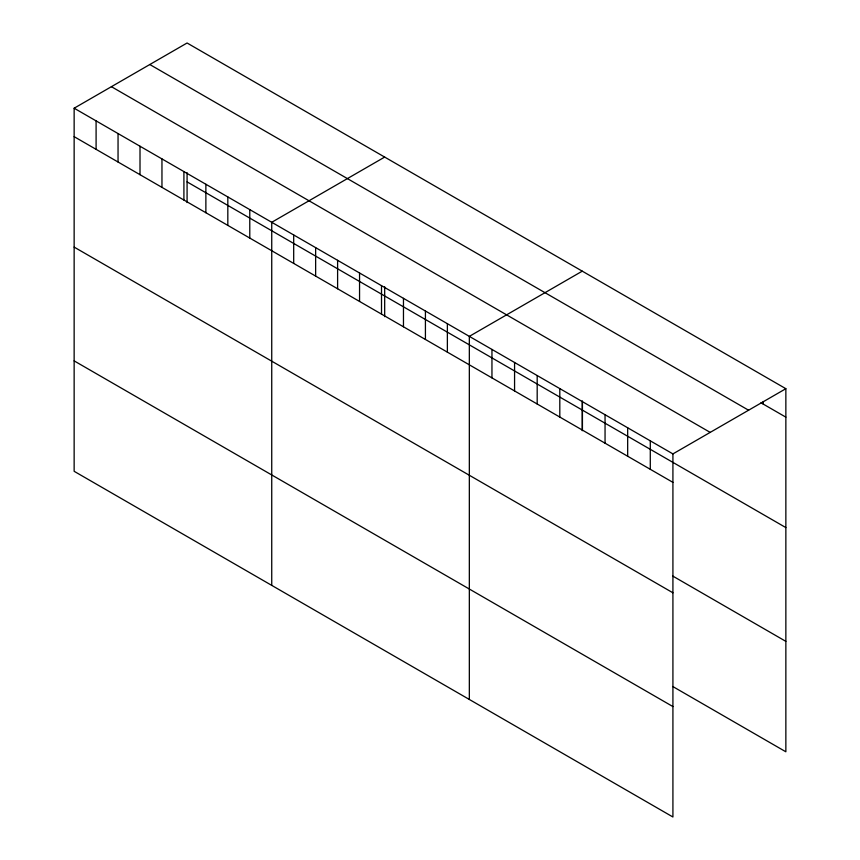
<?xml version="1.0" encoding="UTF-8"?>
<svg xmlns="http://www.w3.org/2000/svg" width="860" height="860" viewBox="0 0 860 860"><rect width="100%" height="100%" fill="white"/><g stroke="black" fill="none" stroke-linecap="round" stroke-linejoin="round"><path stroke-width="1.29" d="M74.143 108.209L672.918 453.908L672.918 817L74.143 471.301L74.143 108.209L187.082 43L785.857 388.698L785.857 751.79L672.757 686.495M384.678 157.079L271.738 222.288L271.738 585.38M582.274 271.158L469.334 336.367L469.334 699.459M672.918 453.908L785.857 388.698M760.982 402.792L785.857 417.154M149.812 64.522L748.587 410.22M111.413 86.688L710.188 432.387M187.082 181.89L785.857 527.588M74.143 136.665L672.918 482.363M672.757 576.06L785.857 641.366M74.143 247.1L672.918 592.798M74.143 360.877L672.918 706.565M763.239 401.512L763.239 404.092M650.289 440.847L650.289 469.302M627.671 427.785L627.671 456.241M605.053 414.724L605.053 443.19M582.435 401.663L582.435 430.129M582.274 400.846L582.274 430.731M559.806 388.613L559.806 417.068M537.188 375.551L537.188 404.006M514.57 362.49L514.57 390.945M491.952 349.429L491.952 377.884M447.372 323.693L447.372 352.148M425.421 311.019L425.421 339.474M403.469 298.345L403.469 326.8M384.678 286.767L384.678 316.652M381.507 285.671L381.507 314.126M359.555 272.996L359.555 301.452M337.604 260.311L337.604 288.777M315.642 247.637L315.642 276.103M293.69 234.963L293.69 263.418M249.776 209.614L249.776 238.07M227.825 196.94L227.825 225.395M205.873 184.266L205.873 212.721M187.082 172.688L187.082 202.573M183.911 171.591L183.911 200.047M161.959 158.906L161.959 187.373M140.008 146.232L140.008 174.698M118.046 133.558L118.046 162.013M96.094 120.884L96.094 149.339"/></g></svg>
